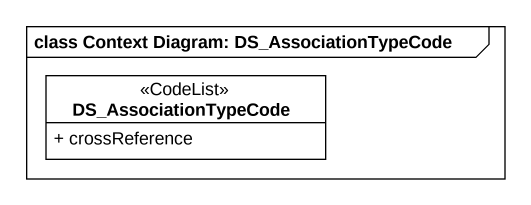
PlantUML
@startuml
mainframe class Context Diagram: DS_AssociationTypeCode
hide circle
hide empty members
skinparam classAttributeIconSize 0
class DS_AssociationTypeCode <<CodeList>> #FFFFFF {
  + crossReference
}
@enduml
